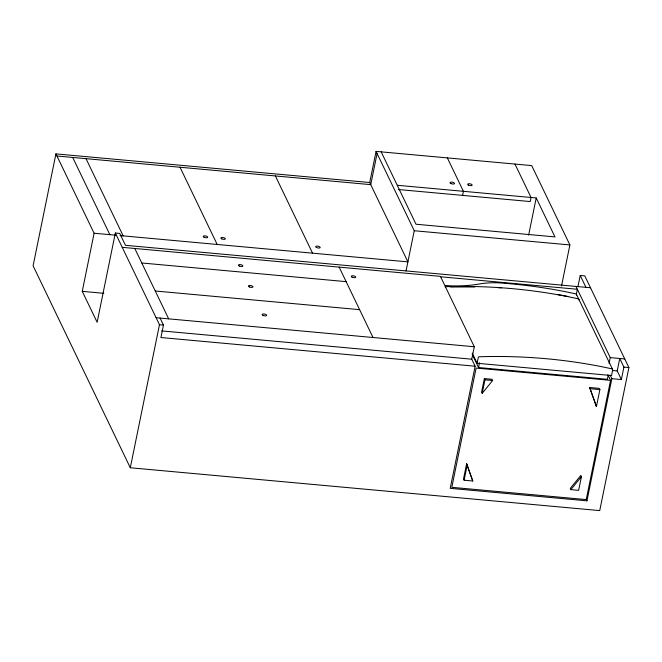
<?xml version="1.0" encoding="UTF-8"?>
<svg xmlns="http://www.w3.org/2000/svg" width="662" height="662" viewBox="0 0 662 662"><rect width="100%" height="100%" fill="white"/><g stroke="black" fill="none" stroke-linecap="round" stroke-linejoin="round"><path stroke-width="0.99" d="M578.944 300.01L578.969 299.878A1.274 1.134 -25.7 0 0 578.24 298.81L568.261 296.7A534.515 474.555 -25.7 0 0 456.143 286.472L445.617 286.704A1.026 0.91 -25.7 0 0 445.145 286.82M120.103 235.598L407.9 261.871L369.719 182.522L55.922 153.882L33.1 265.801L130.298 467.761L599.731 510.609L628.9 367.559L584.769 275.864L580.226 275.45L577.951 286.596M590.496 287.755L125.474 245.312L119.748 233.421L115.337 233.024L97.14 322.27L82.254 291.346L94.103 233.231L55.922 153.882M130.298 467.761L159.468 324.711L115.337 233.024M160.08 318.066L163.456 325.075L160.916 337.529L475.134 366.21L450.226 488.349L586.946 500.828L611.853 378.689L610.19 375.238M369.719 182.522L376.066 151.391L531.702 165.599L569.891 244.94L561.508 286.05M377.083 153.518L370.737 184.648L56.94 156.009M406.063 270.882L414.247 230.732L376.066 151.391M462.597 195.381L463.425 191.31L447.347 157.895M475.134 366.21L471.758 359.201L474.298 346.747L440.429 276.368L122.222 247.331M477.112 363.264L478.27 357.588A1.026 0.91 -25.7 0 1 479.329 356.744L489.847 356.512A534.515 474.555 -25.7 0 1 601.973 366.748L611.812 368.808A1.274 1.134 -25.7 0 1 612.656 370.05L611.539 375.536L477.112 363.264L472.229 353.127M608.163 375.462L607.385 379.301L478.552 367.542L479.536 362.735M466.619 463.748L463.516 478.974L464.112 480.207L472.759 480.993L466.619 463.748L472.759 480.993M484.361 378.59L481.605 392.103L482.193 393.336L492.627 380.518L492.04 379.285L484.361 378.59L484.948 379.814L482.193 393.336M464.112 480.207L467.215 464.981M528.632 235.134L536.212 197.955L397.25 185.269M576.321 294.325L577.347 289.261L440.627 276.782M581.426 476.657L578.629 490.343L570.859 489.632L570.263 488.407L580.831 475.424L581.426 476.657L570.859 489.632M596.429 406.576L599.888 389.604L599.292 388.371L589.66 387.493L596.429 406.576L589.66 387.493M609.073 363.364L610.248 357.612L575.99 286.431M610.554 380.344L586.242 499.587L451.815 487.323L476.127 368.072L610.554 380.344L607.882 374.783M621.361 379.558L617.216 370.935L619.756 358.481L623.902 367.104L621.361 379.558L611.853 378.689M450.466 286.985L474.712 286.977M398.458 189.531L530.221 201.554L531.048 197.483L514.97 164.068M414.247 230.732L569.891 244.94M94.103 233.231L116.007 235.225M141.784 262.988L346.127 281.64M155.264 291.007L359.615 309.659M82.254 291.346L103.86 293.316M610.248 357.612L624.754 358.936M156.091 317.702L474.298 346.747M159.468 324.711L163.456 325.075M623.902 367.104L628.9 367.559M612.458 370.505L617.216 370.935M161.652 330.901L471.758 359.201M590.247 388.718L599.888 389.604M484.948 379.814L492.627 380.518M557.545 294.516L567.822 296.444M580.226 275.45L585.944 287.341M536.212 197.955L554.963 236.913L416.001 224.228L381.171 151.855M576.494 294.416L612.573 369.379M586.118 499.107L586.946 500.828M472.279 354.509L478.552 367.542M339.143 267.125L373.012 337.504M275.384 175.943L312.547 253.165M180.023 167.238L217.186 244.46M134.791 248.473L168.669 318.852M86.01 158.657L123.173 235.879M72.696 157.448L109.859 234.662M498.18 287.68A87.533 77.711 -25.7 0 1 501.531 287.796M445.493 285.454A122.321 108.601 -25.7 0 0 476.334 284.47L478.949 284.031A87.533 77.711 -25.7 0 1 499.165 282.873A534.515 474.555 -25.7 0 1 565.894 291.785L575.733 293.845A1.274 1.134 -25.7 0 1 576.577 295.095M450.896 183.54A2.292 0.877 11.5 0 0 454.513 183.581A2.292 0.877 11.5 0 0 451.426 182.1A2.292 0.877 11.5 0 0 450.896 183.54M221.737 238.874A2.292 0.877 11.5 0 0 225.345 238.916A2.292 0.877 11.5 0 0 222.258 237.435A2.292 0.877 11.5 0 0 221.737 238.874M468.539 185.145A2.292 0.877 11.5 0 0 472.155 185.186A2.292 0.877 11.5 0 0 469.068 183.713A2.292 0.877 11.5 0 0 468.539 185.145M263.029 315.41A2.292 0.877 11.5 0 0 266.645 315.451A2.292 0.877 11.5 0 0 263.559 313.97A2.292 0.877 11.5 0 0 263.029 315.41M352.143 277.179A2.292 0.877 11.5 0 0 355.751 277.221A2.292 0.877 11.5 0 0 352.664 275.748A2.292 0.877 11.5 0 0 352.143 277.179M239.255 265.992A2.292 0.877 11.5 0 0 242.863 266.041A2.292 0.877 11.5 0 0 239.776 264.56A2.292 0.877 11.5 0 0 239.255 265.992M249.309 286.903A2.292 0.877 11.5 0 0 252.925 286.944A2.292 0.877 11.5 0 0 249.839 285.463A2.292 0.877 11.5 0 0 249.309 286.903M204.095 237.261A2.292 0.877 11.5 0 0 207.703 237.302A2.292 0.877 11.5 0 0 204.616 235.829A2.292 0.877 11.5 0 0 204.095 237.261M316.56 247.53A2.292 0.877 11.5 0 0 320.168 247.571A2.292 0.877 11.5 0 0 317.081 246.09A2.292 0.877 11.5 0 0 316.56 247.53"/></g></svg>
